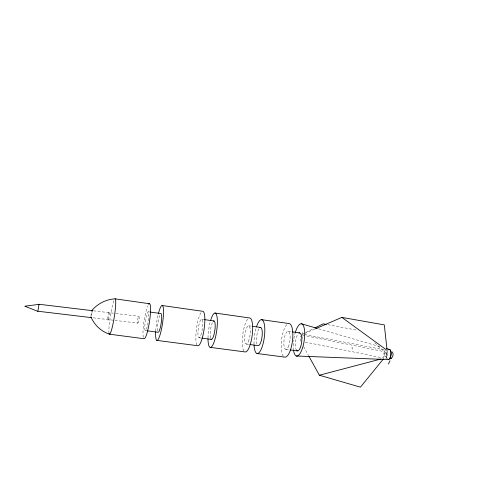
<?xml version="1.0" encoding="UTF-8"?>
<svg xmlns="http://www.w3.org/2000/svg" width="499" height="499" viewBox="0 0 499 499"><rect width="100%" height="100%" fill="white"/><g stroke="black" fill="none" stroke-linecap="round" stroke-linejoin="round"><path stroke-width="0.37" stroke-dasharray="2.5 1.87" d="M90.918 316.485L91.392 312.711M91.947 312.817L91.348 316.035M385.022 352.999L384.642 355.332M137.911 323.084L138.285 322.672A3.493 0.649 -82.2 0 0 139.015 319.759L139.165 318.031A3.393 0.63 -82.2 0 0 138.853 316.247L138.479 316.672A3.493 0.649 -82.2 0 0 137.755 319.572L137.605 321.287A3.393 0.63 -82.2 0 0 137.911 323.084L93.269 317.851M301.714 334.48L305.176 332.758M305.875 332.415L313.497 328.641M304.371 333.569L314.981 328.984M93.513 310.808L115.032 313.391M115.799 313.484L138.853 316.247M145.346 330.575L146.849 330.775M198.995 337.742L201.309 338.054M246.182 344.048L249.169 344.447M285.79 349.337L289.42 349.824M148.228 311.794L149.731 312.006M201.665 319.241L203.205 319.454M248.664 325.791L251.646 326.203M288.123 331.286L291.74 331.791M327.762 324.687L357.39 330.226M304.484 334.473L387.068 350.335A4.772 1.759 -80.6 0 1 387.286 354.558A4.772 1.759 -80.6 0 1 385.733 358.519M302.537 335.128L384.417 351.695A4.778 1.759 -80.6 0 1 385.328 350.08M305.132 342.077L383.238 358.051M318.612 328.791L379.714 346.624M374.868 342.932L384.417 351.695A4.772 1.759 -80.6 0 0 384.005 358.238M303.585 346.599L308.469 355.456M386.725 349.805A4.778 1.759 -80.6 0 1 387.068 350.342M302.057 332.933A4.335 1.141 -79.6 0 1 302.955 334.187A4.335 1.141 -79.6 0 1 302.5 338.353M300.573 341.179A4.335 1.141 -79.6 0 1 300.71 335.864M293.537 350.236A16.324 5.246 -81.5 0 1 293.693 340.006M293.899 338.628A16.324 5.246 -81.5 0 1 295.352 332.303M386.943 358.613A5.102 2.202 -82.6 0 1 387.661 350.604M387.174 358.638A5.09 2.196 -82.6 0 1 387.891 350.654M109.063 333.388A17.908 2.002 -81 0 1 110.235 316.89A17.908 2.002 -81 0 1 114.246 299.887M296.674 350.441A9.069 3.069 -83 0 1 295.439 342.601A9.069 3.069 -83 0 1 298.04 333.912M283.426 356.242A16.922 5.483 -82.8 0 1 281.598 339.501A16.922 5.483 -82.8 0 1 287.599 324.001M254.022 344.191A17.072 4.959 -82.5 0 1 256.081 328.186M256.997 344.173A9.182 2.67 -82.5 0 1 256.935 334.954A9.182 2.67 -82.5 0 1 259.854 327.675M243.949 351.065A17.141 4.734 -82.4 0 1 242.701 334.935A17.141 4.734 -82.4 0 1 247.947 318.842M208.008 338.035A17.334 4.054 -82 0 1 210.41 321.181M210.459 337.935A9.313 2.177 -82 0 1 212.717 322.055M196.918 344.903A17.409 3.811 -81.9 0 1 196.6 327.899A17.409 3.811 -81.9 0 1 201.702 311.813M155.725 331.043A17.64 2.982 -81.4 0 1 158.164 314.57M157.565 330.843A9.462 1.603 -81.4 0 1 158.208 321.437A9.462 1.603 -81.4 0 1 160.528 313.846M147.143 326.82A9.5 1.46 -81.3 0 1 144.872 325.13A9.5 1.46 -81.3 0 1 148.29 311.813A9.5 1.46 -81.3 0 1 147.317 326.14M143.313 337.374A17.708 2.72 -81.3 0 1 143.887 322.242A17.708 2.72 -81.3 0 1 147.71 305.968M385.92 356.036A2.376 0.873 -80.6 0 0 386.17 352.057A2.376 0.873 -80.6 0 0 384.642 354.777A2.376 0.873 -80.6 0 0 385.92 356.036M352.381 349.1A0.979 0.38 -82.1 0 0 352.275 347.572A0.979 0.38 -82.1 0 0 351.739 348.951A0.979 0.38 -82.1 0 0 352.381 349.1M288.254 346.955A9.101 2.95 -82.8 0 0 288.84 331.685A9.101 2.95 -82.8 0 0 283.862 342.314A9.101 2.95 -82.8 0 0 288.254 346.955M248.383 341.59A9.213 2.545 -82.4 0 0 249.282 326.178A9.213 2.545 -82.4 0 0 244.697 337A9.213 2.545 -82.4 0 0 248.383 341.59M200.866 335.203A9.35 2.046 -81.9 0 0 202.145 319.616A9.35 2.046 -81.9 0 0 198.047 330.669A9.35 2.046 -81.9 0 0 200.866 335.203M108.377 319.235A4.628 0.499 -80.9 0 0 109.381 311.557A4.628 0.499 -80.9 0 0 107.884 317.071A4.628 0.499 -80.9 0 0 108.377 319.235"/><path stroke-width="0.75" d="M92.053 312.006L92.072 310.291L91.86 310.715M38.76 304.727L38.947 304.265L92.745 310.715M388.459 364.014L389.969 360.721M383.506 358.806L360.44 387.162L319.36 375.229L308.844 356.143M390.43 358.806C392.963 357.615 393.911 354.24 392.295 351.932M91.978 310.397C97.692 303.61 106.225 299.281 115.101 298.839L149.419 303.716M390.954 358.469L391.384 358.195M314.881 327.955L323.202 323.832L326.24 324.406M315.686 328.679L341.852 317.383L384.324 324.893L386.987 349.568M319.36 375.229L380.993 358.993M25 306.161L38.991 304.39L37.849 311.357L25.006 306.286M296.325 356.005L387.916 359.548A5.102 2.202 -82.6 0 0 390.904 354.327A5.102 2.202 -82.6 0 0 388.815 349.506M91.729 317.67L37.812 311.22M156.879 340.393L197.791 345.745A17.409 3.811 -81.9 0 0 204.116 329.159A17.409 3.811 -81.9 0 0 202.762 311.295L162.156 305.525M210.166 347.366L245.065 351.926A17.141 4.734 -82.4 0 0 252.145 335.708A17.141 4.734 -82.4 0 0 249.681 317.969L215.044 313.041M257.041 353.498L284.736 357.116A16.922 5.483 -82.8 0 0 292.433 341.204A16.922 5.483 -82.8 0 0 289.071 323.564L261.576 319.659M147.604 330.874L158.158 332.284A9.462 1.603 -81.4 0 0 161.171 323.209A9.462 1.603 -81.4 0 0 160.99 313.572L150.48 312.106M202.083 338.154L211.351 339.395M249.918 344.547L258.139 345.645A9.182 2.67 -82.5 0 0 262.162 335.783A9.182 2.67 -82.5 0 0 259.854 327.675M290.15 349.924L297.416 350.891M203.972 319.56L213.971 320.957M252.388 326.309L260.578 327.45M292.464 331.891L299.706 332.902M301.477 323.789L317.121 328.361M386.419 348.583L389.401 349.45M341.852 317.383L385.814 349.425M90.986 316.965C94.305 325.005 101.21 331.436 109.456 334.193L144.043 338.715A17.708 2.72 -81.3 0 0 149.794 319.429A17.708 2.72 -81.3 0 0 148.627 304.278M389.039 349.556A5.09 2.196 -82.6 0 1 391.129 354.365A5.09 2.196 -82.6 0 1 388.147 359.567M295.352 332.303A16.324 5.246 -81.5 0 1 303.847 326.776A16.324 5.246 -81.5 0 1 301.402 350.934A16.324 5.246 -81.5 0 1 293.537 350.236M256.492 326.851A17.072 4.959 -82.5 0 1 264.333 324.313A17.072 4.959 -82.5 0 1 260.883 349.936A17.072 4.959 -82.5 0 1 254.053 344.952M210.622 320.445A17.334 4.054 -82 0 1 217.152 317.676A17.334 4.054 -82 0 1 213.447 343.668A17.334 4.054 -82 0 1 208.002 338.809M158.32 313.927A17.64 2.982 -81.4 0 1 163.479 309.736A17.64 2.982 -81.4 0 1 159.555 336.351A17.64 2.982 -81.4 0 1 155.682 331.823M298.882 333.114A9.069 3.069 -83 0 1 301.627 342.376A9.069 3.069 -83 0 1 296.674 350.441M213.366 321.206A9.313 2.177 -82 0 1 214.832 330.531A9.313 2.177 -82 0 1 210.84 338.958M115.101 298.839A17.908 2.002 -81 0 1 113.903 319.21A17.908 2.002 -81 0 1 109.063 333.388"/></g></svg>
